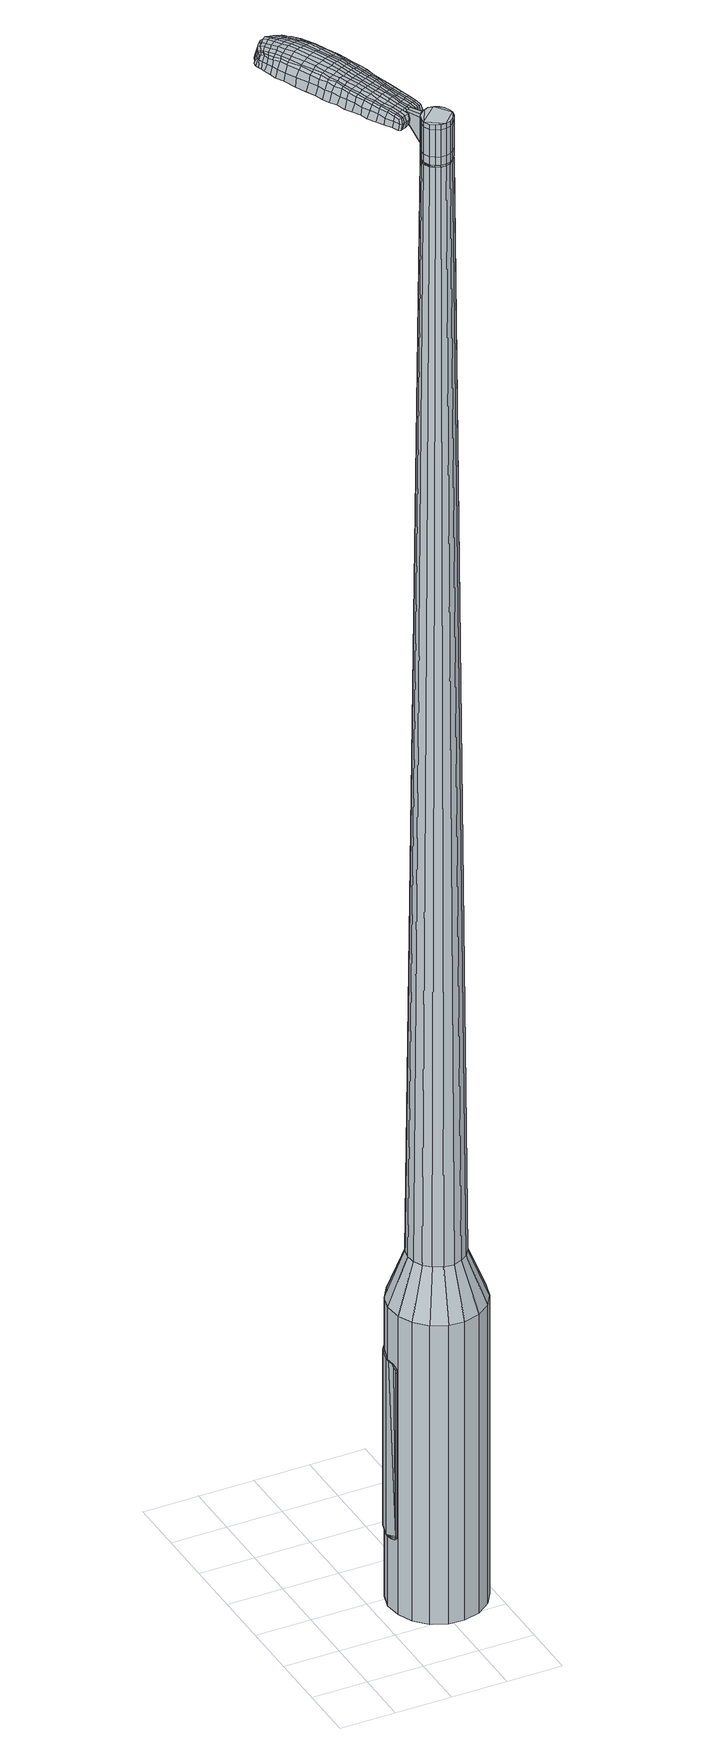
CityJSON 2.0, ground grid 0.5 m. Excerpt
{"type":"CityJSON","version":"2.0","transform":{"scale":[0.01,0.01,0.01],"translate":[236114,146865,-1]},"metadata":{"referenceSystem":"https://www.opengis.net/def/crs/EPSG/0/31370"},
"CityObjects":{
"object1":{"type":"GenericCityObject","attributes":{"cluster":538,"mean_distance_to_centroid":0.16,"new_centroid_x":236115.09,"new_centroid_y":146865.85,"mean_distance_to_camera":15.45,"H1":10.42,"H2":10.76,"Z_final":111.93,"cluster2":-1,"proj_x":236124.12,"proj_y":146861.57,"id_line":53709,"bearing_l":205.4,"distance":10,"orientation":"right","G_obj":115.4},"geometry":[{"type":"MultiSurface","lod":"2","boundaries":[[[0,1,2,3]],[[1,4,5,2]],[[4,6,7,5]],[[6,8,9,7]],[[8,10,11,9]],[[10,12,13,11]],[[12,14,15,13]],[[14,16,17,15]],[[16,18,19,17]],[[18,20,21,19]],[[20,22,23,21]],[[22,24,25,23]],[[24,26,27,25]],[[26,28,29,27]],[[28,30,31,29]],[[30,32,33,31]],[[32,34,35,33]],[[34,0,3,35]],[[36,37,38,39]],[[38,40,41,42]],[[41,43,42]],[[42,44,45,46]],[[45,47,46]],[[46,48,49,50]],[[49,51,50]],[[42,46,50,38]],[[50,52,39,38]],[[53,36,39]],[[2,5,7,35]],[[7,9,11,15]],[[11,13,15]],[[15,17,19,23]],[[19,21,23]],[[23,25,27,31]],[[27,29,31]],[[15,23,31,7]],[[31,33,35,7]],[[3,2,35]],[[1,0,54,55]],[[0,34,56,54]],[[34,32,57,56]],[[32,30,58,57]],[[30,28,59,58]],[[28,26,60,59]],[[26,24,61,60]],[[24,22,62,61]],[[22,20,63,62]],[[20,18,64,63]],[[18,16,65,64]],[[16,14,66,65]],[[14,12,67,66]],[[12,10,68,67]],[[10,8,69,68]],[[8,6,70,69]],[[6,4,71,70]],[[4,1,55,71]],[[55,54,72,73]],[[54,56,74,72]],[[56,57,75,74]],[[57,58,76,75]],[[58,59,77,76]],[[59,60,78,77]],[[60,61,79,78]],[[61,62,80,79]],[[62,63,81,80]],[[63,64,82,81]],[[64,65,83,82]],[[65,66,84,83]],[[66,67,85,84]],[[67,68,86,85]],[[68,69,87,86]],[[69,70,88,87]],[[70,71,89,88]],[[71,55,73,89]],[[72,90,91,92]],[[93,94,90,72]],[[95,96,94,93]],[[97,98,96,95]],[[99,100,98,97]],[[101,102,100,99]],[[103,104,102,101]],[[105,106,104,103]],[[81,107,106,105]],[[108,109,107,81]],[[83,110,109,108]],[[111,112,110,83]],[[113,114,112,111]],[[86,115,114,113]],[[87,116,115,86]],[[88,117,116,87]],[[89,118,117,88]],[[92,91,118,89]],[[119,120,121,122]],[[123,119,122,124]],[[125,123,124,126]],[[127,125,126,128]],[[129,127,128,130]],[[131,129,130,132]],[[133,131,132,134]],[[135,133,134,136]],[[137,135,136,138]],[[139,137,138,140]],[[141,139,140,142]],[[143,141,142,144]],[[145,143,144,146]],[[147,145,146,148]],[[149,147,148,150]],[[151,149,150,152]],[[73,72,92]],[[74,93,72]],[[74,75,95,93]],[[75,76,97,95]],[[76,77,99,97]],[[77,78,101,99]],[[78,79,103,101]],[[79,80,105,103]],[[80,81,105]],[[82,108,81]],[[82,83,108]],[[84,111,83]],[[84,85,113,111]],[[85,86,113]],[[73,92,89]],[[153,91,90]],[[153,118,91]],[[154,114,115]],[[154,155,112,114]],[[155,110,112]],[[156,109,110]],[[156,107,109]],[[157,106,107]],[[157,158,104,106]],[[158,159,102,104]],[[159,160,100,102]],[[160,161,98,100]],[[161,162,96,98]],[[162,163,94,96]],[[163,90,94]],[[39,52,151,164]],[[153,90,165,152]],[[53,39,164,120]],[[90,163,121,165]],[[36,53,120,119]],[[163,162,122,121]],[[37,36,119,123]],[[162,161,124,122]],[[38,37,123,125]],[[161,160,126,124]],[[40,38,125,127]],[[160,159,128,126]],[[41,40,127,129]],[[159,158,130,128]],[[43,41,129,131]],[[158,157,132,130]],[[42,43,131,133]],[[157,107,134,132]],[[44,42,133,135]],[[107,156,136,134]],[[45,44,135,137]],[[156,110,138,136]],[[47,45,137,139]],[[110,155,140,138]],[[46,47,139,141]],[[155,154,142,140]],[[48,46,141,143]],[[154,115,144,142]],[[49,48,143,145]],[[115,116,146,144]],[[51,49,145,147]],[[116,117,148,146]],[[50,51,147,149]],[[117,118,150,148]],[[52,50,149,151]],[[118,153,152,150]],[[151,152,166,167]],[[152,165,168,166]],[[165,121,169,168]],[[121,120,170,169]],[[120,164,171,170]],[[164,151,167,171]],[[172,173,174,175]],[[176,172,175,177]],[[172,176,178,179]],[[173,172,179,180]],[[181,182,183,184]],[[185,181,184,186]],[[181,185,187,188]],[[182,181,188,189]],[[190,191,192,193]],[[194,190,193,195]],[[190,194,196,197]],[[191,190,197,198]],[[199,200,201,202]],[[203,199,202,204]],[[199,203,205,206]],[[200,199,206,207]],[[208,209,210,211]],[[212,208,211,213]],[[208,212,214,215]],[[209,208,215,216]],[[217,218,219,220]],[[221,217,220,222]],[[217,221,223,224]],[[218,217,224,225]],[[226,227,228,229]],[[218,226,229,219]],[[226,218,225,230]],[[227,226,230,231]],[[232,233,234,235]],[[227,232,235,228]],[[232,227,231,236]],[[233,232,236,237]],[[238,176,177,239]],[[233,238,239,234]],[[238,233,237,240]],[[176,238,240,178]],[[241,242,243,244]],[[245,241,244,246]],[[241,245,247,248]],[[242,241,248,249]],[[250,251,252,253]],[[242,250,253,243]],[[250,242,249,254]],[[251,250,254,255]],[[256,257,258,259]],[[251,256,259,252]],[[256,251,255,260]],[[257,256,260,261]],[[262,263,264,265]],[[257,262,265,258]],[[262,257,261,266]],[[263,262,266,267]],[[268,173,180,269]],[[263,268,269,264]],[[268,263,267,270]],[[173,268,270,174]],[[271,272,273,274]],[[275,271,274,276]],[[271,275,277,278]],[[272,271,278,279]],[[280,281,282,283]],[[272,280,283,273]],[[280,272,279,284]],[[281,280,284,285]],[[286,287,288,289]],[[281,286,289,282]],[[286,281,285,290]],[[287,286,290,291]],[[292,185,186,293]],[[287,292,293,288]],[[292,287,291,294]],[[185,292,294,187]],[[295,296,297,298]],[[299,295,298,300]],[[295,299,301,302]],[[296,295,302,303]],[[304,305,306,307]],[[296,304,307,297]],[[304,296,303,308]],[[305,304,308,309]],[[310,311,312,313]],[[305,310,313,306]],[[310,305,309,314]],[[311,310,314,315]],[[316,317,318,319]],[[311,316,319,312]],[[316,311,315,320]],[[317,316,320,321]],[[322,182,189,323]],[[317,322,323,318]],[[322,317,321,324]],[[182,322,324,183]],[[325,211,210,326]],[[327,325,326,328]],[[325,327,329,330]],[[211,325,330,213]],[[331,327,328,332]],[[333,331,332,334]],[[331,333,335,336]],[[327,331,336,329]],[[337,333,334,338]],[[339,337,338,340]],[[337,339,341,342]],[[333,337,342,335]],[[343,339,340,344]],[[345,343,344,346]],[[343,345,347,348]],[[339,343,348,341]],[[349,345,346,350]],[[200,349,350,201]],[[349,200,207,351]],[[345,349,351,347]],[[352,353,198,197]],[[354,352,197,196]],[[352,354,355,356]],[[353,352,356,357]],[[358,359,357,356]],[[360,358,356,355]],[[358,360,361,362]],[[359,358,362,363]],[[364,365,363,362]],[[366,364,362,361]],[[364,366,367,368]],[[365,364,368,369]],[[370,371,369,368]],[[372,370,368,367]],[[370,372,205,203]],[[371,370,203,204]],[[373,374,375,376]],[[275,373,376,277]],[[373,275,276,377]],[[374,373,377,378]],[[379,194,195,380]],[[374,379,380,375]],[[379,374,378,381]],[[194,379,381,196]],[[382,383,384,385]],[[221,382,385,223]],[[382,221,222,386]],[[383,382,386,387]],[[388,389,390,391]],[[383,388,391,384]],[[388,383,387,392]],[[389,388,392,393]],[[394,191,198,395]],[[389,394,395,390]],[[394,389,393,396]],[[191,394,396,192]],[[397,398,399,400]],[[179,397,400,180]],[[397,179,178,401]],[[398,397,401,402]],[[403,404,405,406]],[[398,403,406,399]],[[403,398,402,407]],[[404,403,407,408]],[[409,202,201,410]],[[404,409,410,405]],[[409,404,408,411]],[[202,409,411,204]],[[412,413,414,415]],[[184,412,415,186]],[[412,184,183,416]],[[413,412,416,417]],[[418,206,205,419]],[[413,418,419,414]],[[418,413,417,420]],[[206,418,420,207]],[[421,422,423,424]],[[299,421,424,301]],[[421,299,300,425]],[[422,421,425,426]],[[427,212,213,428]],[[422,427,428,423]],[[427,422,426,429]],[[212,427,429,214]],[[430,431,432,433]],[[245,430,433,247]],[[430,245,246,434]],[[431,430,434,435]],[[436,437,438,439]],[[431,436,439,432]],[[436,431,435,440]],[[437,436,440,441]],[[442,209,216,443]],[[437,442,443,438]],[[442,437,441,444]],[[209,442,444,210]],[[445,446,435,434]],[[244,445,434,246]],[[445,244,243,447]],[[446,445,447,448]],[[449,450,441,440]],[[446,449,440,435]],[[449,446,448,451]],[[450,449,451,452]],[[453,326,210,444]],[[450,453,444,441]],[[453,450,452,454]],[[326,453,454,328]],[[455,456,457,458]],[[302,455,458,303]],[[455,302,301,424]],[[456,455,424,423]],[[459,330,329,460]],[[456,459,460,457]],[[459,456,423,428]],[[330,459,428,213]],[[461,462,448,447]],[[253,461,447,243]],[[461,253,252,463]],[[462,461,463,464]],[[465,466,452,451]],[[462,465,451,448]],[[465,462,464,467]],[[466,465,467,468]],[[469,332,328,454]],[[466,469,454,452]],[[469,466,468,470]],[[332,469,470,334]],[[471,472,473,474]],[[308,471,474,309]],[[471,308,303,458]],[[472,471,458,457]],[[475,336,335,476]],[[472,475,476,473]],[[475,472,457,460]],[[336,475,460,329]],[[477,478,464,463]],[[259,477,463,252]],[[477,259,258,479]],[[478,477,479,480]],[[481,482,468,467]],[[478,481,467,464]],[[481,478,480,483]],[[482,481,483,484]],[[485,338,334,470]],[[482,485,470,468]],[[485,482,484,486]],[[338,485,486,340]],[[487,488,489,490]],[[314,487,490,315]],[[487,314,309,474]],[[488,487,474,473]],[[491,342,341,492]],[[488,491,492,489]],[[491,488,473,476]],[[342,491,476,335]],[[493,494,480,479]],[[265,493,479,258]],[[493,265,264,495]],[[494,493,495,496]],[[497,498,484,483]],[[494,497,483,480]],[[497,494,496,499]],[[498,497,499,500]],[[501,344,340,486]],[[498,501,486,484]],[[501,498,500,502]],[[344,501,502,346]],[[503,504,505,506]],[[320,503,506,321]],[[503,320,315,490]],[[504,503,490,489]],[[507,348,347,508]],[[504,507,508,505]],[[507,504,489,492]],[[348,507,492,341]],[[509,510,496,495]],[[269,509,495,264]],[[509,269,180,400]],[[510,509,400,399]],[[511,512,500,499]],[[510,511,499,496]],[[511,510,399,406]],[[512,511,406,405]],[[513,350,346,502]],[[512,513,502,500]],[[513,512,405,410]],[[350,513,410,201]],[[514,515,417,416]],[[324,514,416,183]],[[514,324,321,506]],[[515,514,506,505]],[[516,351,207,420]],[[515,516,420,417]],[[516,515,505,508]],[[351,516,508,347]],[[517,518,378,377]],[[274,517,377,276]],[[517,274,273,519]],[[518,517,519,520]],[[521,354,196,381]],[[518,521,381,378]],[[521,518,520,522]],[[354,521,522,355]],[[523,524,525,526]],[[224,523,526,225]],[[523,224,223,385]],[[524,523,385,384]],[[527,528,529,530]],[[524,527,530,525]],[[527,524,384,391]],[[528,527,391,390]],[[531,353,357,532]],[[528,531,532,529]],[[531,528,390,395]],[[353,531,395,198]],[[533,534,520,519]],[[283,533,519,273]],[[533,283,282,535]],[[534,533,535,536]],[[537,360,355,522]],[[534,537,522,520]],[[537,534,536,538]],[[360,537,538,361]],[[539,540,541,542]],[[230,539,542,231]],[[539,230,225,526]],[[540,539,526,525]],[[543,544,545,546]],[[540,543,546,541]],[[543,540,525,530]],[[544,543,530,529]],[[547,359,363,548]],[[544,547,548,545]],[[547,544,529,532]],[[359,547,532,357]],[[549,550,536,535]],[[289,549,535,282]],[[549,289,288,551]],[[550,549,551,552]],[[553,366,361,538]],[[550,553,538,536]],[[553,550,552,554]],[[366,553,554,367]],[[555,556,557,558]],[[236,555,558,237]],[[555,236,231,542]],[[556,555,542,541]],[[559,560,561,562]],[[556,559,562,557]],[[559,556,541,546]],[[560,559,546,545]],[[563,365,369,564]],[[560,563,564,561]],[[563,560,545,548]],[[365,563,548,363]],[[565,566,552,551]],[[293,565,551,288]],[[565,293,186,415]],[[566,565,415,414]],[[567,372,367,554]],[[566,567,554,552]],[[567,566,414,419]],[[372,567,419,205]],[[568,569,402,401]],[[240,568,401,178]],[[568,240,237,558]],[[569,568,558,557]],[[570,571,408,407]],[[569,570,407,402]],[[570,569,557,562]],[[571,570,562,561]],[[572,371,204,411]],[[571,572,411,408]],[[572,571,561,564]],[[371,572,564,369]],[[573,574,575,576]],[[576,575,577,578]],[[579,577,575,580]],[[580,575,574,581]],[[582,583,584,585]],[[585,584,586,587]],[[588,586,584,589]],[[589,584,583,590]],[[591,592,593,594]],[[594,593,595,596]],[[597,595,593,598]],[[598,593,592,599]],[[600,601,602,603]],[[603,602,604,605]],[[606,604,602,607]],[[607,602,601,608]],[[609,610,611,612]],[[612,611,613,614]],[[615,613,611,616]],[[616,611,610,617]],[[618,619,620,621]],[[621,620,622,623]],[[624,622,620,625]],[[625,620,619,626]],[[627,628,629,630]],[[630,629,619,618]],[[626,619,629,631]],[[631,629,628,632]],[[633,634,635,636]],[[636,635,628,627]],[[632,628,635,637]],[[637,635,634,638]],[[578,577,639,640]],[[640,639,634,633]],[[638,634,639,641]],[[641,639,577,579]],[[642,643,644,645]],[[645,644,646,647]],[[648,646,644,649]],[[649,644,643,650]],[[651,652,653,654]],[[654,653,643,642]],[[650,643,653,655]],[[655,653,652,656]],[[657,658,659,660]],[[660,659,652,651]],[[656,652,659,661]],[[661,659,658,662]],[[663,664,665,666]],[[666,665,658,657]],[[662,658,665,667]],[[667,665,664,668]],[[581,574,669,670]],[[670,669,664,663]],[[668,664,669,671]],[[671,669,574,573]],[[672,673,674,675]],[[675,674,676,677]],[[678,676,674,679]],[[679,674,673,680]],[[681,682,683,684]],[[684,683,673,672]],[[680,673,683,685]],[[685,683,682,686]],[[687,688,689,690]],[[690,689,682,681]],[[686,682,689,691]],[[691,689,688,692]],[[587,586,693,694]],[[694,693,688,687]],[[692,688,693,695]],[[695,693,586,588]],[[696,697,698,699]],[[699,698,700,701]],[[702,700,698,703]],[[703,698,697,704]],[[705,706,707,708]],[[708,707,697,696]],[[704,697,707,709]],[[709,707,706,710]],[[711,712,713,714]],[[714,713,706,705]],[[710,706,713,715]],[[715,713,712,716]],[[717,718,719,720]],[[720,719,712,711]],[[716,712,719,721]],[[721,719,718,722]],[[590,583,723,724]],[[724,723,718,717]],[[722,718,723,725]],[[725,723,583,582]],[[609,612,726,727]],[[727,726,728,729]],[[730,728,726,731]],[[731,726,612,614]],[[729,728,732,733]],[[733,732,734,735]],[[736,734,732,737]],[[737,732,728,730]],[[735,734,738,739]],[[739,738,740,741]],[[742,740,738,743]],[[743,738,734,736]],[[741,740,744,745]],[[745,744,746,747]],[[748,746,744,749]],[[749,744,740,742]],[[747,746,750,751]],[[751,750,601,600]],[[608,601,750,752]],[[752,750,746,748]],[[599,753,754,598]],[[598,754,755,597]],[[756,755,754,757]],[[757,754,753,758]],[[758,759,760,757]],[[757,760,761,756]],[[762,761,760,763]],[[763,760,759,764]],[[764,765,766,763]],[[763,766,767,762]],[[768,767,766,769]],[[769,766,765,770]],[[770,771,772,769]],[[769,772,773,768]],[[606,773,772,604]],[[604,772,771,605]],[[774,775,776,777]],[[777,776,676,678]],[[677,676,776,778]],[[778,776,775,779]],[[596,595,780,781]],[[781,780,775,774]],[[779,775,780,782]],[[782,780,595,597]],[[783,784,785,786]],[[786,785,622,624]],[[623,622,785,787]],[[787,785,784,788]],[[789,790,791,792]],[[792,791,784,783]],[[788,784,791,793]],[[793,791,790,794]],[[599,592,795,796]],[[796,795,790,789]],[[794,790,795,797]],[[797,795,592,591]],[[798,799,800,801]],[[801,800,580,581]],[[579,580,800,802]],[[802,800,799,803]],[[804,805,806,807]],[[807,806,799,798]],[[803,799,806,808]],[[808,806,805,809]],[[600,603,810,811]],[[811,810,805,804]],[[809,805,810,812]],[[812,810,603,605]],[[813,814,815,816]],[[816,815,585,587]],[[582,585,815,817]],[[817,815,814,818]],[[606,607,819,820]],[[820,819,814,813]],[[818,814,819,821]],[[821,819,607,608]],[[822,823,824,825]],[[825,824,700,702]],[[701,700,824,826]],[[826,824,823,827]],[[614,613,828,829]],[[829,828,823,822]],[[827,823,828,830]],[[830,828,613,615]],[[831,832,833,834]],[[834,833,646,648]],[[647,646,833,835]],[[833,832,835]],[[836,837,838,839]],[[839,838,832,831]],[[835,832,838,840]],[[840,838,837,841]],[[617,610,842,843]],[[843,842,837,836]],[[841,837,842,844]],[[844,842,610,609]],[[835,845,645,647]],[[642,645,845,846]],[[841,847,848,840]],[[840,848,845,835]],[[846,845,848,849]],[[849,848,847,850]],[[609,727,167,844]],[[844,167,847,841]],[[850,847,167,851]],[[851,167,727,729]],[[852,853,854,855]],[[855,854,703,704]],[[702,703,854,825]],[[825,854,853,822]],[[730,731,856,857]],[[857,856,853,852]],[[822,853,856,829]],[[829,856,731,614]],[[858,859,846]],[[846,859,654,642]],[[651,654,859,860]],[[860,859,858,861]],[[850,862,863,849]],[[849,863,858,846]],[[861,858,863,864]],[[864,863,862,865]],[[729,733,866,851]],[[851,866,862,850]],[[865,862,866,867]],[[867,866,733,735]],[[868,869,870,871]],[[871,870,709,710]],[[704,709,870,855]],[[855,870,869,852]],[[736,737,872,873]],[[873,872,869,868]],[[852,869,872,857]],[[857,872,737,730]],[[861,874,875,860]],[[860,875,660,651]],[[657,660,875,876]],[[876,875,874,877]],[[865,878,879,864]],[[864,879,874,861]],[[877,874,879,880]],[[880,879,878,881]],[[735,739,882,867]],[[867,882,878,865]],[[881,878,882,883]],[[883,882,739,741]],[[884,885,886,887]],[[887,886,715,716]],[[710,715,886,871]],[[871,886,885,868]],[[742,743,888,889]],[[889,888,885,884]],[[868,885,888,873]],[[873,888,743,736]],[[877,890,891,876]],[[876,891,666,657]],[[663,666,891,892]],[[892,891,890,893]],[[881,894,895,880]],[[880,895,890,877]],[[893,890,895,896]],[[896,895,894,897]],[[741,745,898,883]],[[883,898,894,881]],[[897,894,898,899]],[[899,898,745,747]],[[900,901,902,903]],[[903,902,721,722]],[[716,721,902,887]],[[887,902,901,884]],[[748,749,904,905]],[[905,904,901,900]],[[884,901,904,889]],[[889,904,749,742]],[[893,906,907,892]],[[892,907,670,663]],[[581,670,907,801]],[[801,907,906,798]],[[897,908,909,896]],[[896,909,906,893]],[[798,906,909,807]],[[807,909,908,804]],[[747,751,910,899]],[[899,910,908,897]],[[804,908,910,811]],[[811,910,751,600]],[[818,911,912,817]],[[817,912,725,582]],[[722,725,912,903]],[[903,912,911,900]],[[608,752,913,821]],[[821,913,911,818]],[[900,911,913,905]],[[905,913,752,748]],[[779,914,915,778]],[[778,915,675,677]],[[672,675,915,916]],[[916,915,914,917]],[[597,755,918,782]],[[782,918,914,779]],[[917,914,918,919]],[[919,918,755,756]],[[920,921,922,923]],[[923,922,625,626]],[[624,625,922,786]],[[786,922,921,783]],[[924,925,926,927]],[[927,926,921,920]],[[783,921,926,792]],[[792,926,925,789]],[[758,753,928,929]],[[929,928,925,924]],[[789,925,928,796]],[[796,928,753,599]],[[917,930,931,916]],[[916,931,684,672]],[[681,684,931,932]],[[932,931,930,933]],[[756,761,934,919]],[[919,934,930,917]],[[933,930,934,935]],[[935,934,761,762]],[[936,937,938,939]],[[939,938,631,632]],[[626,631,938,923]],[[923,938,937,920]],[[940,941,942,943]],[[943,942,937,936]],[[920,937,942,927]],[[927,942,941,924]],[[764,759,944,945]],[[945,944,941,940]],[[924,941,944,929]],[[929,944,759,758]],[[933,946,947,932]],[[932,947,690,681]],[[687,690,947,948]],[[948,947,946,949]],[[762,767,950,935]],[[935,950,946,933]],[[949,946,950,951]],[[951,950,767,768]],[[952,953,954,955]],[[955,954,637,638]],[[632,637,954,939]],[[939,954,953,936]],[[956,957,958,959]],[[959,958,953,952]],[[936,953,958,943]],[[943,958,957,940]],[[770,765,960,961]],[[961,960,957,956]],[[940,957,960,945]],[[945,960,765,764]],[[949,962,963,948]],[[948,963,694,687]],[[587,694,963,816]],[[816,963,962,813]],[[768,773,964,951]],[[951,964,962,949]],[[813,962,964,820]],[[820,964,773,606]],[[803,965,966,802]],[[802,966,641,579]],[[638,641,966,955]],[[955,966,965,952]],[[809,967,968,808]],[[808,968,965,803]],[[952,965,968,959]],[[959,968,967,956]],[[605,771,969,812]],[[812,969,967,809]],[[956,967,969,961]],[[961,969,771,770]],[[573,576,175,174]],[[576,578,177,175]],[[588,589,188,187]],[[589,590,189,188]],[[591,594,193,192]],[[594,596,195,193]],[[615,616,215,214]],[[616,617,216,215]],[[618,621,220,219]],[[621,623,222,220]],[[627,630,229,228]],[[630,618,219,229]],[[633,636,235,234]],[[636,627,228,235]],[[578,640,239,177]],[[640,633,234,239]],[[648,649,248,247]],[[649,650,249,248]],[[650,655,254,249]],[[655,656,255,254]],[[656,661,260,255]],[[661,662,261,260]],[[662,667,266,261]],[[667,668,267,266]],[[668,671,270,267]],[[671,573,174,270]],[[678,679,278,277]],[[679,680,279,278]],[[680,685,284,279]],[[685,686,285,284]],[[686,691,290,285]],[[691,692,291,290]],[[692,695,294,291]],[[695,588,187,294]],[[696,699,298,297]],[[699,701,300,298]],[[705,708,307,306]],[[708,696,297,307]],[[711,714,313,312]],[[714,705,306,313]],[[717,720,319,318]],[[720,711,312,319]],[[590,724,323,189]],[[724,717,318,323]],[[774,777,376,375]],[[777,678,277,376]],[[596,781,380,195]],[[781,774,375,380]],[[623,787,386,222]],[[787,788,387,386]],[[788,793,392,387]],[[793,794,393,392]],[[794,797,396,393]],[[797,591,192,396]],[[701,826,425,300]],[[826,827,426,425]],[[827,830,429,426]],[[830,615,214,429]],[[831,834,433,432]],[[834,648,247,433]],[[836,839,439,438]],[[839,831,432,439]],[[617,843,443,216]],[[843,836,438,443]],[[970,971,972,973]],[[974,975,973,972]],[[976,977,978,979]],[[980,981,982,983]],[[971,984,985,972]],[[986,974,972,985]],[[987,976,979,988]],[[989,990,981,980]],[[984,991,992,985]],[[992,993,986,985]],[[994,987,988,995]],[[996,990,989,997]],[[991,998,999,992]],[[999,1000,993,992]],[[1001,994,995,1002]],[[1003,996,997,1004]],[[1005,1006,1007,1008]],[[1009,1010,1006,1005]],[[1009,1011,1012,1010]],[[1011,1013,1014,1012]],[[1015,1016,1017,1018]],[[1019,1020,1016,1015]],[[1021,1022,1020,1019]],[[1023,1024,1022,1021]],[[1018,1007,1006,1015]],[[1015,1006,1010,1019]],[[1010,1012,1021,1019]],[[1012,1014,1023,1021]],[[979,978,975,974]],[[988,979,974,986]],[[993,995,988,986]],[[1000,1002,995,993]],[[980,983,977,976]],[[989,980,976,987]],[[997,989,987,994]],[[1004,997,994,1001]],[[981,1005,1008,982]],[[990,1009,1005,981]],[[1011,1009,990,996]],[[1013,1011,996,1003]],[[1025,1026,1027,1028]],[[1027,1029,1030,1031]],[[1027,1031,1032,1033]],[[1027,1033,1028]],[[1034,1025,1028,1035]],[[1036,1035,1028,1037]],[[1038,1037,1028]],[[1039,1027,1026,1040]],[[1041,1039,1040,1042]],[[1043,1041,1042,1044]],[[1045,1043,1044,1046]],[[1047,1045,1046,1048]],[[1048,1049,1050,1051]],[[1048,1051,1052,1053]],[[1048,1053,1054,1055]],[[1054,1056,1057,1058]],[[1054,1058,1059,1060]],[[1054,1060,1055]],[[1048,1055,1047]],[[1061,1062,1026,1025]],[[1063,1064,1029,1027]],[[1065,1066,1038,1028]],[[1062,1067,1040,1026]],[[1068,1063,1027,1039]],[[1067,1069,1042,1040]],[[1070,1068,1039,1041]],[[1069,1071,1044,1042]],[[1072,1070,1041,1043]],[[1071,1073,1046,1044]],[[1074,1072,1043,1045]],[[1073,1075,1048,1046]],[[1076,1074,1045,1047]],[[1075,1077,1049,1048]],[[1078,1079,1056,1054]],[[1080,1076,1047,1055]],[[1050,1049,1077,1081]],[[1051,1050,1081,1082]],[[1052,1051,1082,1083]],[[1053,1052,1083,1084]],[[1054,1053,1084,1078]],[[1085,1061,1025,1034]],[[1086,1085,1034,1035]],[[1087,1086,1035,1036]],[[1088,1087,1036,1037]],[[1066,1088,1037,1038]],[[1030,1029,1064,1089]],[[1057,1056,1079,1090]],[[1031,1030,1089,1091]],[[1032,1031,1091,1092]],[[1033,1032,1092,1093]],[[1028,1033,1093,1065]],[[1058,1057,1090,1094]],[[1059,1058,1094,1095]],[[1060,1059,1095,1096]],[[1055,1060,1096,1080]]]}]}
},
"vertices":[
[88,125,384],[102,128,384],[102,128,96],[88,125,96],[117,127,384],[117,127,96],[130,121,384],[130,121,96],[141,111,384],[141,111,96],[147,98,384],[147,98,96],[149,83,384],[149,83,96],[145,69,384],[145,69,96],[137,57,384],[137,57,96],[125,48,384],[125,48,96],[110,44,384],[110,44,96],[96,45,384],[96,45,96],[82,51,384],[82,51,96],[72,62,384],[72,62,96],[66,75,384],[66,75,96],[64,90,384],[64,90,96],[68,104,384],[68,104,96],[76,116,384],[76,116,96],[94,92,1524],[93,87,1524],[93,83,1524],[101,98,1524],[95,78,1524],[99,75,1524],[108,73,1524],[103,73,1524],[112,74,1524],[116,77,1524],[120,85,1524],[119,81,1524],[119,90,1524],[117,94,1524],[110,99,1524],[114,97,1524],[105,100,1524],[97,96,1524],[96,109,429],[104,111,429],[88,104,429],[83,97,429],[81,88,429],[82,80,429],[86,72,429],[92,66,429],[100,62,429],[109,61,429],[117,64,429],[124,69,429],[129,76,429],[131,84,429],[131,93,429],[127,101,429],[121,107,429],[113,111,429],[101,98,1483],[105,100,1483],[97,96,1483],[94,92,1483],[93,87,1483],[93,83,1483],[95,78,1483],[99,75,1483],[103,73,1483],[108,73,1483],[112,74,1483],[116,77,1483],[119,81,1483],[120,85,1483],[119,90,1483],[117,94,1483],[114,97,1483],[110,99,1483],[101,98,1485],[105,99,1485],[105,99,1483],[97,95,1483],[97,95,1485],[95,92,1483],[95,92,1485],[94,87,1483],[94,87,1485],[94,83,1483],[94,83,1485],[96,79,1483],[96,79,1485],[99,76,1483],[99,76,1485],[103,74,1483],[103,74,1485],[108,73,1485],[112,75,1483],[112,75,1485],[116,77,1485],[118,81,1483],[118,81,1485],[119,85,1483],[119,85,1485],[119,90,1485],[117,94,1485],[114,97,1485],[110,99,1485],[94,92,1519],[97,96,1519],[97,96,1493],[94,92,1493],[93,87,1519],[93,87,1493],[93,83,1519],[93,83,1493],[95,78,1519],[95,78,1493],[99,75,1519],[99,75,1493],[103,73,1519],[103,73,1493],[108,73,1519],[108,73,1493],[112,74,1519],[112,74,1493],[116,77,1519],[116,77,1493],[119,81,1519],[119,81,1493],[120,85,1519],[120,85,1493],[119,90,1519],[119,90,1493],[117,94,1519],[117,94,1493],[114,97,1519],[114,97,1493],[110,99,1519],[110,99,1493],[105,100,1519],[105,100,1493],[105,100,1485],[120,85,1485],[119,81,1485],[112,74,1485],[103,73,1485],[99,75,1485],[95,78,1485],[93,83,1485],[93,87,1485],[94,92,1485],[97,96,1485],[101,98,1519],[101,98,1493],[96,117,1513],[96,117,1518],[93,115,1513],[90,114,1513],[90,114,1518],[93,115,1518],[78,191,1519],[81,184,1518],[82,186,1509],[79,192,1510],[75,198,1519],[76,200,1510],[74,197,1526],[78,189,1525],[80,183,1525],[44,174,1519],[47,168,1518],[49,168,1525],[45,174,1525],[40,182,1519],[41,182,1526],[38,183,1510],[42,175,1510],[45,169,1509],[28,248,1519],[31,250,1519],[31,250,1513],[28,249,1513],[25,245,1519],[24,246,1513],[26,244,1524],[29,247,1524],[32,248,1524],[60,181,1530],[63,175,1529],[66,176,1529],[63,183,1530],[56,189,1531],[59,191,1531],[52,188,1530],[56,180,1530],[60,173,1529],[95,108,1512],[97,110,1512],[96,111,1517],[94,110,1517],[92,107,1512],[92,108,1517],[91,108,1506],[94,109,1506],[97,110,1506],[52,244,1519],[54,241,1519],[54,242,1512],[53,245,1512],[50,245,1518],[51,247,1512],[50,245,1522],[51,243,1523],[53,240,1524],[56,237,1519],[59,232,1519],[60,233,1512],[57,238,1512],[55,236,1524],[58,231,1525],[62,227,1519],[65,220,1519],[66,221,1511],[63,228,1511],[61,225,1526],[64,218,1526],[70,209,1519],[71,211,1510],[69,208,1526],[106,122,1513],[104,129,1513],[103,128,1518],[106,121,1517],[108,117,1512],[107,117,1516],[109,118,1506],[107,124,1507],[104,131,1507],[101,136,1514],[98,143,1515],[97,142,1520],[100,135,1519],[101,138,1507],[99,145,1507],[95,150,1515],[92,157,1516],[91,156,1522],[94,149,1521],[96,152,1508],[93,159,1508],[90,164,1517],[87,171,1517],[86,169,1524],[89,162,1523],[90,166,1508],[88,172,1509],[84,177,1518],[83,176,1524],[85,179,1509],[19,229,1519],[20,226,1519],[22,226,1524],[20,229,1523],[19,231,1518],[20,231,1522],[17,232,1512],[18,229,1512],[19,226,1512],[22,221,1519],[24,216,1519],[25,216,1525],[23,221,1524],[20,222,1512],[22,216,1512],[26,210,1519],[29,203,1519],[31,203,1526],[28,210,1526],[24,211,1511],[28,204,1511],[34,193,1519],[36,192,1526],[33,193,1510],[79,109,1513],[75,116,1513],[74,116,1507],[78,110,1507],[82,105,1512],[81,105,1506],[82,106,1516],[80,109,1517],[77,116,1518],[72,123,1514],[68,129,1515],[66,130,1507],[70,123,1507],[73,122,1519],[70,129,1520],[64,136,1515],[61,142,1516],[59,143,1508],[63,136,1508],[66,136,1521],[62,142,1522],[57,149,1517],[54,155,1517],[52,156,1509],[55,149,1508],[59,149,1523],[56,155,1524],[50,162,1518],[48,162,1509],[52,161,1524],[92,114,1519],[94,115,1519],[89,121,1520],[91,122,1520],[86,120,1520],[89,113,1519],[85,128,1522],[88,129,1522],[82,135,1523],[85,136,1523],[79,133,1523],[83,127,1521],[79,141,1524],[82,142,1524],[76,148,1525],[78,149,1525],[73,147,1525],[76,140,1524],[73,155,1526],[75,156,1526],[69,161,1527],[72,163,1527],[66,160,1527],[70,153,1526],[66,168,1528],[69,169,1528],[63,166,1528],[30,244,1527],[33,246,1527],[27,241,1526],[29,237,1527],[32,240,1528],[35,241,1528],[35,234,1529],[38,236,1529],[31,232,1528],[34,225,1530],[38,227,1530],[41,229,1530],[41,221,1531],[44,222,1531],[37,219,1530],[41,211,1531],[45,213,1531],[48,214,1531],[50,201,1531],[54,203,1531],[47,199,1531],[19,234,1518],[20,237,1519],[19,237,1513],[17,234,1513],[20,233,1523],[21,236,1523],[22,241,1519],[21,242,1513],[23,240,1524],[48,247,1518],[46,248,1518],[46,247,1523],[48,245,1523],[49,248,1513],[46,249,1513],[43,250,1519],[39,250,1519],[39,249,1524],[43,248,1523],[43,251,1513],[39,251,1513],[35,250,1519],[36,249,1524],[35,251,1513],[76,188,1528],[74,188,1528],[77,181,1528],[79,182,1527],[73,196,1528],[71,196,1529],[72,187,1529],[69,185,1530],[72,179,1529],[75,180,1528],[68,195,1529],[65,194,1530],[66,184,1530],[69,177,1529],[62,192,1531],[47,175,1528],[49,176,1529],[45,184,1529],[43,182,1528],[50,168,1527],[52,169,1528],[52,178,1529],[48,186,1530],[56,171,1528],[84,103,1512],[86,104,1512],[85,105,1517],[84,105,1517],[83,104,1506],[84,105,1506],[89,106,1512],[88,107,1517],[88,106,1506],[108,115,1512],[106,114,1512],[107,115,1506],[108,116,1506],[107,116,1517],[105,115,1517],[104,113,1512],[102,112,1512],[102,113,1506],[104,114,1506],[103,114,1517],[101,113,1517],[99,111,1512],[99,112,1506],[99,112,1517],[105,120,1519],[103,120,1519],[102,127,1520],[100,127,1520],[101,119,1519],[99,118,1519],[98,126,1520],[96,124,1520],[96,117,1519],[93,123,1520],[81,110,1519],[83,110,1519],[80,117,1520],[78,116,1520],[86,112,1519],[83,118,1520],[99,134,1521],[97,133,1521],[96,141,1522],[94,140,1522],[95,132,1521],[93,131,1521],[92,139,1522],[90,138,1523],[90,130,1522],[87,137,1523],[74,123,1521],[76,124,1521],[73,130,1522],[71,129,1522],[79,125,1521],[76,132,1522],[93,148,1523],[91,147,1523],[90,155,1524],[89,154,1524],[89,146,1523],[87,145,1524],[86,153,1525],[84,152,1525],[84,144,1524],[81,150,1525],[67,136,1523],[69,137,1523],[66,143,1524],[64,142,1524],[73,138,1524],[69,145,1525],[87,162,1525],[86,161,1525],[85,168,1526],[83,168,1526],[83,160,1526],[81,158,1526],[80,166,1527],[78,165,1527],[78,157,1526],[75,164,1527],[60,149,1525],[62,150,1525],[59,156,1526],[57,155,1526],[66,151,1526],[62,158,1527],[82,175,1527],[80,174,1527],[78,173,1527],[75,172,1528],[72,171,1528],[54,162,1527],[56,163,1527],[59,165,1528],[21,231,1525],[22,233,1525],[22,227,1526],[23,230,1526],[24,237,1526],[26,234,1527],[49,243,1525],[47,245,1525],[49,241,1526],[51,240,1525],[44,246,1525],[40,246,1526],[42,243,1527],[46,242,1526],[37,246,1526],[39,242,1527],[24,223,1526],[25,225,1527],[26,217,1527],[28,219,1528],[28,228,1528],[31,222,1529],[54,236,1526],[52,237,1527],[55,231,1528],[57,231,1527],[49,237,1527],[45,237,1528],[48,231,1529],[52,231,1528],[42,237,1528],[45,230,1530],[29,211,1528],[30,213,1529],[32,204,1528],[34,205,1529],[34,216,1529],[37,208,1530],[59,225,1528],[57,225,1528],[61,218,1529],[63,218,1528],[55,225,1529],[51,225,1530],[55,217,1530],[58,217,1530],[48,224,1530],[52,215,1531],[38,193,1529],[39,194,1529],[43,197,1530],[68,207,1528],[66,207,1529],[63,206,1530],[60,205,1530],[57,204,1531],[80,185,1509],[79,183,1518],[77,190,1518],[77,192,1509],[73,198,1519],[74,200,1510],[72,196,1525],[76,188,1525],[78,182,1525],[50,169,1525],[49,169,1518],[45,175,1518],[47,175,1525],[41,183,1519],[43,183,1525],[39,183,1510],[43,176,1509],[47,170,1509],[32,248,1513],[32,248,1519],[29,246,1519],[29,247,1513],[26,244,1519],[26,245,1513],[27,243,1524],[30,245,1524],[33,246,1524],[66,176,1528],[63,175,1528],[60,182,1529],[63,183,1529],[56,190,1529],[59,191,1529],[53,188,1529],[57,180,1529],[60,174,1528],[96,112,1516],[96,112,1512],[94,110,1512],[93,111,1516],[91,109,1512],[91,110,1516],[90,110,1506],[93,111,1506],[96,112,1506],[53,241,1512],[52,240,1519],[50,242,1518],[51,244,1512],[49,244,1518],[50,245,1512],[49,243,1522],[49,241,1523],[51,239,1523],[58,232,1512],[57,231,1519],[54,236,1519],[55,237,1512],[54,235,1524],[56,230,1525],[64,220,1511],[64,219,1519],[60,226,1519],[61,227,1511],[59,224,1525],[63,217,1526],[68,208,1519],[69,210,1510],[67,207,1526],[101,128,1518],[102,129,1513],[104,122,1513],[104,121,1517],[106,117,1512],[105,117,1515],[107,118,1506],[105,123,1506],[102,130,1507],[95,141,1520],[96,143,1514],[99,136,1514],[98,134,1519],[99,137,1507],[97,144,1507],[90,155,1522],[90,156,1516],[93,149,1515],[92,148,1521],[94,151,1508],[91,158,1508],[84,169,1523],[85,170,1517],[88,163,1516],[87,162,1522],[88,165,1508],[86,172,1508],[82,177,1517],[81,175,1524],[83,179,1509],[23,226,1523],[22,226,1519],[21,229,1518],[22,230,1523],[21,231,1518],[22,231,1522],[19,232,1512],[20,230,1512],[21,227,1512],[27,216,1525],[26,216,1519],[24,222,1519],[25,222,1524],[22,222,1512],[24,217,1512],[33,204,1526],[31,204,1519],[28,211,1519],[30,211,1525],[26,211,1511],[29,204,1511],[36,193,1519],[38,193,1526],[34,194,1510],[75,117,1507],[77,117,1513],[81,110,1513],[79,111,1506],[83,106,1512],[82,106,1506],[84,107,1515],[82,110,1517],[78,117,1518],[68,131,1507],[70,130,1514],[73,124,1514],[72,124,1507],[75,123,1519],[71,130,1520],[61,144,1508],[62,143,1516],[66,137,1515],[64,137,1508],[68,137,1521],[64,143,1522],[54,157,1508],[55,156,1517],[59,150,1516],[57,150,1508],[61,150,1522],[57,156,1523],[52,163,1517],[50,163,1509],[54,162,1524],[91,115,1518],[94,116,1518],[88,122,1519],[91,123,1519],[86,120,1519],[89,114,1518],[85,128,1520],[88,130,1520],[82,135,1521],[84,136,1521],[79,134,1521],[82,127,1520],[79,142,1523],[81,143,1523],[76,149,1524],[78,150,1524],[73,147,1524],[76,141,1523],[72,155,1525],[75,156,1525],[69,162,1526],[72,163,1526],[66,160,1526],[69,154,1525],[66,168,1527],[69,170,1527],[63,167,1527],[34,244,1526],[31,243,1526],[28,241,1525],[29,237,1526],[32,239,1526],[35,241,1526],[38,235,1528],[35,234,1528],[32,231,1527],[35,225,1528],[38,227,1529],[41,229,1529],[44,222,1530],[41,221,1530],[38,219,1529],[42,211,1530],[45,213,1530],[48,214,1530],[53,203,1530],[50,201,1530],[47,199,1530],[20,236,1513],[22,236,1518],[21,233,1518],[19,233,1512],[22,232,1523],[23,235,1523],[24,240,1519],[23,240,1513],[24,239,1523],[45,245,1523],[45,246,1518],[48,245,1518],[47,244,1523],[48,246,1512],[46,247,1512],[39,247,1523],[39,248,1519],[42,247,1519],[42,246,1523],[42,248,1513],[39,249,1513],[35,248,1519],[36,247,1524],[35,249,1513],[77,181,1527],[74,188,1527],[75,188,1527],[78,181,1526],[71,196,1527],[70,195,1528],[71,179,1528],[68,185,1528],[71,187,1528],[74,180,1527],[68,195,1528],[65,194,1529],[65,184,1529],[68,178,1528],[62,192,1529],[45,184,1528],[49,176,1527],[48,175,1527],[44,183,1527],[51,169,1526],[53,170,1527],[53,178,1528],[49,186,1528],[56,172,1527],[85,107,1516],[85,106,1512],[84,106,1512],[84,107,1516],[83,106,1506],[84,107,1506],[88,108,1512],[88,109,1516],[87,108,1506],[106,117,1506],[105,116,1512],[106,116,1512],[107,117,1506],[105,117,1516],[101,115,1506],[101,114,1512],[103,115,1512],[103,116,1506],[103,116,1516],[100,115,1516],[98,113,1512],[98,114,1506],[98,113,1516],[103,121,1518],[100,127,1519],[98,118,1518],[101,120,1518],[98,126,1519],[95,125,1519],[93,124,1519],[80,118,1519],[83,111,1518],[82,111,1518],[79,117,1519],[86,113,1518],[83,119,1519],[97,134,1520],[98,134,1520],[95,141,1521],[94,141,1521],[92,132,1520],[95,133,1520],[92,140,1521],[89,139,1521],[90,131,1520],[87,137,1521],[73,131,1521],[76,124,1520],[75,124,1520],[72,130,1521],[79,126,1520],[76,132,1521],[91,148,1522],[92,148,1522],[89,155,1523],[88,154,1523],[86,145,1522],[89,146,1522],[86,153,1523],[83,152,1524],[84,144,1523],[81,151,1524],[66,144,1523],[69,137,1522],[68,137,1522],[65,143,1523],[72,139,1522],[69,145,1523],[85,161,1524],[86,161,1524],[83,168,1525],[82,168,1525],[80,159,1525],[83,160,1524],[80,167,1525],[77,166,1526],[78,158,1525],[75,164,1526],[59,157,1525],[63,151,1524],[61,150,1524],[58,156,1525],[66,152,1524],[63,159,1525],[79,174,1526],[80,175,1526],[74,172,1527],[77,173,1526],[71,171,1527],[56,163,1526],[55,163,1526],[59,165,1526],[23,233,1524],[23,231,1524],[24,227,1525],[24,230,1525],[25,237,1525],[27,233,1525],[48,240,1525],[46,243,1524],[48,242,1524],[50,239,1525],[42,242,1526],[40,245,1525],[44,244,1524],[45,241,1525],[37,245,1525],[39,241,1526],[26,225,1526],[26,223,1526],[28,217,1526],[29,219,1527],[29,228,1526],[32,222,1527],[54,230,1527],[51,236,1526],[53,235,1526],[55,230,1526],[48,230,1528],[45,236,1527],[48,236,1526],[51,230,1527],[41,236,1527],[44,230,1528],[31,213,1527],[30,212,1527],[34,204,1527],[35,206,1528],[34,216,1528],[38,208,1529],[60,217,1528],[57,225,1527],[58,224,1527],[62,217,1527],[54,216,1529],[51,224,1529],[54,224,1528],[58,217,1528],[47,223,1529],[51,215,1530],[40,195,1528],[39,194,1528],[43,197,1529],[65,206,1528],[67,207,1528],[60,205,1529],[63,206,1529],[56,204,1530],[107,118,1508],[101,115,1508],[88,145,1509],[95,148,1509],[79,164,1510],[87,168,1510],[63,200,1512],[71,204,1512],[79,188,1511],[71,184,1511],[55,217,1513],[49,229,1514],[57,232,1514],[64,221,1513],[95,112,1508],[81,141,1509],[71,161,1510],[54,196,1512],[62,180,1511],[47,213,1513],[41,225,1514],[89,109,1508],[74,138,1509],[64,157,1510],[46,192,1512],[54,176,1511],[33,221,1514],[38,209,1513],[82,106,1508],[66,134,1509],[56,153,1510],[38,188,1512],[45,172,1511],[25,217,1514],[30,205,1513],[43,241,1514],[40,244,1514],[46,247,1514],[50,244,1514],[35,237,1514],[33,241,1514],[28,233,1514],[27,238,1514],[20,230,1514],[20,235,1514],[35,247,1515],[31,249,1515],[32,249,1515],[39,249,1515],[31,246,1515],[30,248,1515],[27,244,1515],[29,248,1515],[23,242,1515],[28,247,1515],[63,87,334],[63,91,334],[63,91,165],[64,77,171],[63,87,165],[64,83,165],[64,80,166],[64,78,167],[64,77,169],[64,83,334],[64,80,333],[64,78,332],[64,77,331],[64,77,328],[67,105,165],[67,105,334],[76,117,165],[76,117,334],[88,126,165],[88,126,334],[102,130,165],[102,130,334],[117,129,165],[117,129,334],[121,127,334],[124,126,334],[127,125,333],[129,124,332],[130,123,331],[131,123,328],[121,127,165],[131,123,171],[130,123,169],[129,124,167],[127,125,166],[124,126,165],[66,87,334],[66,91,334],[66,91,165],[66,87,165],[67,77,171],[67,77,328],[69,104,334],[69,104,165],[78,115,334],[78,115,165],[89,123,334],[89,123,165],[102,127,334],[102,127,165],[116,126,334],[116,126,165],[120,125,334],[129,120,328],[129,120,171],[120,125,165],[123,123,334],[126,122,333],[128,121,332],[129,121,331],[66,83,334],[67,80,333],[67,78,332],[67,77,331],[66,83,165],[129,121,169],[67,80,166],[67,78,167],[67,77,169],[128,121,167],[126,122,166],[123,123,165]
]}
